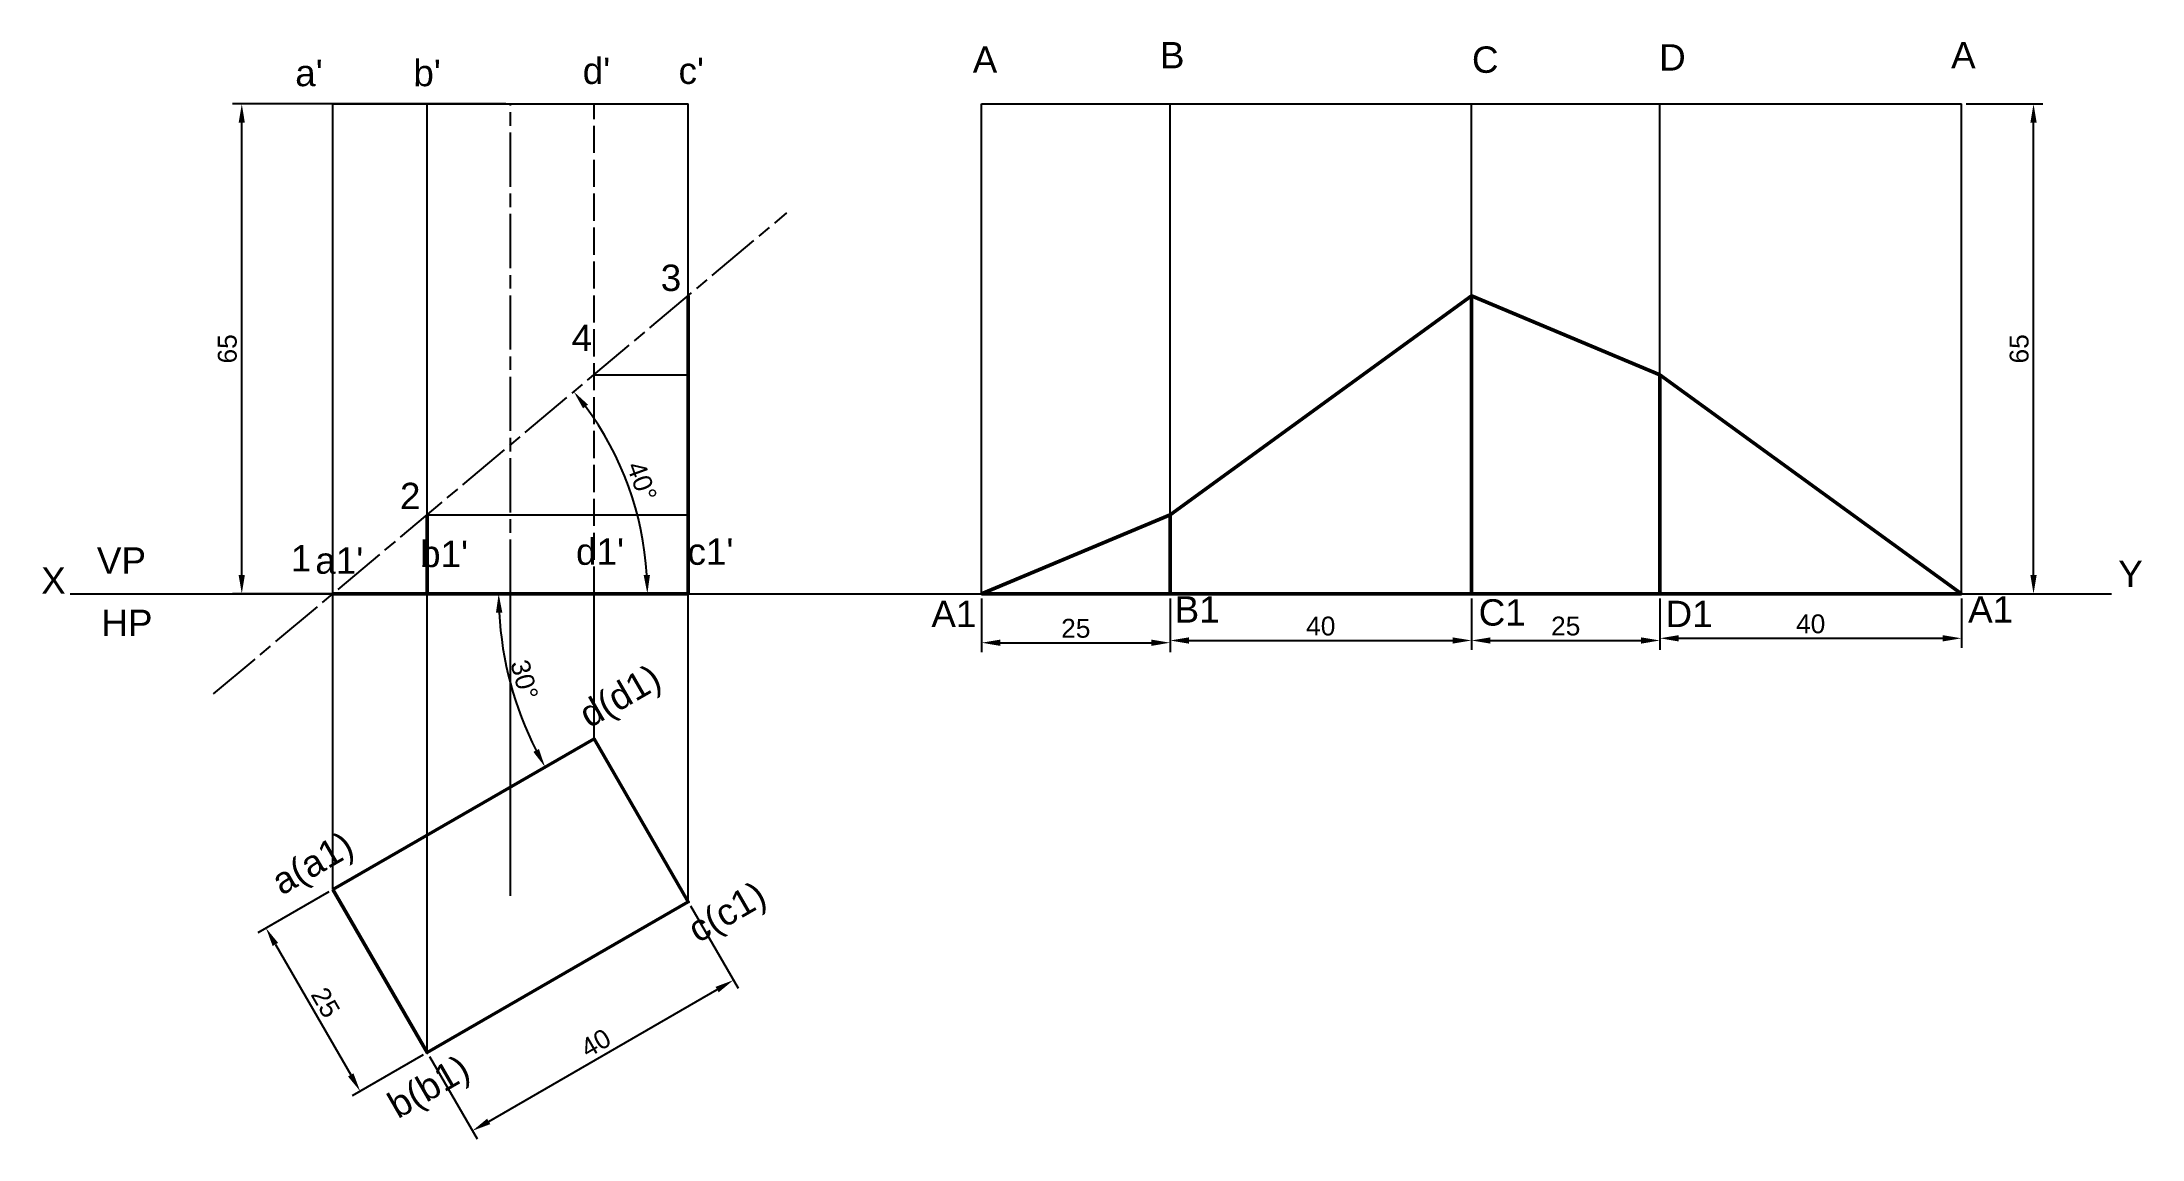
# Paper-space layout 'dl1' of a CAD drawing. Header units: millimetres. Extents: x 7 to 286, y 20 to 165.
import ezdxf

# ---------------------------------------------------------------- set-up
doc = ezdxf.new("R2010")
doc.units = ezdxf.units.MM
doc.linetypes.add('ACAD_ISO02W100', pattern=[15, 12, -3])
doc.linetypes.add('ACAD_ISO08W100', pattern=[36, 24, -3, 6, -3])
doc.styles.get("Standard").update_dxf_attribs({"font": 'arial.ttf'})
doc.dimstyles.new('ISO-25', dxfattribs={"dimtxt": 2.5, "dimasz": 2.5, "dimexe": 1.25, "dimexo": 0.625, "dimtad": 1, "dimtxsty": 'Standard', "dimcen": 2.5, "dimadec": 0, "dimazin": 0, "dimtfac": 1, "dimtmove": 0, "dimatfit": 3, "dimfxl": 1, "dimarcsym": 0})

# ---------------------------------------------------------------- blocks, each defined once
blk = doc.blocks.new('*D70')
at = {"color": 0, "lineweight": -2, "transparency": 16777216}
blk.add_arc((114.06, 92.16), 45.99, 183.1153, 206.8847, dxfattribs=at)
at = {"color": 0, "transparency": 16777216}
for points in [[(67.72, 89.65), (68.56, 89.67), (68.07, 92.16)], [(73.41, 71.56), (72.68, 71.17), (74.23, 69.17)]]:
    blk.add_solid(points, dxfattribs=at)
at = {"layer": 'Defpoints', "color": 0, "transparency": 16777216}
for p in [(11.22, 92.16), (282.07, 92.16), (68.77, 84.18), (80.73, 72.92), (46.09, 52.92)]:
    blk.add_point(p, dxfattribs=at)
at = {"color": 0, "transparency": 16777216, "insert": (71.48, 80.75), "char_height": 2.5, "attachment_point": 5, "rotation": 285}
blk.add_mtext('30°', dxfattribs=at)
blk = doc.blocks.new('*D71')
at = {"color": 0, "lineweight": -2, "transparency": 16777216}
for p, q in [((69.03, 157.16), (32.74, 157.16)), ((33.99, 94.66), (33.99, 154.66)), ((69.03, 92.16), (32.74, 92.16))]:
    blk.add_line(p, q, dxfattribs=at)
at = {"color": 0, "transparency": 16777216}
for points in [[(33.57, 154.66), (34.4, 154.66), (33.99, 157.16)], [(33.57, 94.66), (34.4, 94.66), (33.99, 92.16)]]:
    blk.add_solid(points, dxfattribs=at)
at = {"layer": 'Defpoints', "color": 0, "transparency": 16777216}
for p in [(33.99, 157.16), (69.66, 157.16), (69.66, 92.16)]:
    blk.add_point(p, dxfattribs=at)
at = {"color": 0, "transparency": 16777216, "insert": (32.08, 124.66), "char_height": 2.5, "attachment_point": 5, "rotation": 90}
blk.add_mtext('65', dxfattribs=at)
blk = doc.blocks.new('*D72')
at = {"color": 0, "lineweight": -2, "transparency": 16777216}
for p, q in [((45.55, 52.61), (36.12, 47.16)), ((38.45, 45.62), (48.45, 28.3)), ((58.05, 30.95), (48.62, 25.51))]:
    blk.add_line(p, q, dxfattribs=at)
at = {"color": 0, "transparency": 16777216}
for points in [[(38.81, 45.83), (38.09, 45.41), (37.2, 47.79)], [(48.81, 28.51), (48.09, 28.09), (49.7, 26.14)]]:
    blk.add_solid(points, dxfattribs=at)
at = {"layer": 'Defpoints', "color": 0, "transparency": 16777216}
for p in [(46.09, 52.92), (58.59, 31.27), (49.7, 26.14)]:
    blk.add_point(p, dxfattribs=at)
at = {"color": 0, "transparency": 16777216, "insert": (45.1, 37.91), "char_height": 2.5, "attachment_point": 5, "rotation": 300}
blk.add_mtext('25', dxfattribs=at)
blk = doc.blocks.new('*D73')
at = {"color": 0, "lineweight": -2, "transparency": 16777216}
for p, q in [((93.54, 50.73), (99.85, 39.8)), ((66.75, 22.13), (97.06, 39.63)), ((58.9, 30.73), (65.21, 19.8))]:
    blk.add_line(p, q, dxfattribs=at)
at = {"color": 0, "transparency": 16777216}
for points in [[(96.85, 39.99), (97.27, 39.27), (99.22, 40.88)], [(66.54, 22.49), (66.96, 21.77), (64.58, 20.88)]]:
    blk.add_solid(points, dxfattribs=at)
at = {"layer": 'Defpoints', "color": 0, "transparency": 16777216}
for p in [(93.23, 51.27), (99.22, 40.88), (58.59, 31.27)]:
    blk.add_point(p, dxfattribs=at)
at = {"color": 0, "transparency": 16777216, "insert": (80.95, 32.53), "char_height": 2.5, "attachment_point": 5, "rotation": 30}
blk.add_mtext('40', dxfattribs=at)
blk = doc.blocks.new('*D74')
at = {"color": 0, "lineweight": -2, "transparency": 16777216}
blk.add_arc((46.09, 92.16), 41.72, 3.4341, 36.5659, dxfattribs=at)
at = {"color": 0, "transparency": 16777216}
for points in [[(79.27, 116.76), (79.92, 117.27), (78.04, 118.98)], [(88.15, 94.67), (87.31, 94.65), (87.8, 92.16)]]:
    blk.add_solid(points, dxfattribs=at)
at = {"layer": 'Defpoints', "color": 0, "transparency": 16777216}
for p in [(106.32, 142.7), (86.68, 101.78), (11.22, 92.16), (282.07, 92.16), (30.24, 78.86)]:
    blk.add_point(p, dxfattribs=at)
at = {"color": 0, "transparency": 16777216, "insert": (87.07, 107.08), "char_height": 2.5, "attachment_point": 5, "rotation": 290}
blk.add_mtext('40°', dxfattribs=at)
blk = doc.blocks.new('*D75')
at = {"color": 0, "lineweight": -2, "transparency": 16777216}
for p, q in [((262.78, 157.16), (272.97, 157.16)), ((271.72, 94.66), (271.72, 154.66)), ((262.78, 92.16), (272.97, 92.16))]:
    blk.add_line(p, q, dxfattribs=at)
at = {"color": 0, "transparency": 16777216}
for points in [[(271.3, 154.66), (272.14, 154.66), (271.72, 157.16)], [(271.3, 94.66), (272.14, 94.66), (271.72, 92.16)]]:
    blk.add_solid(points, dxfattribs=at)
at = {"layer": 'Defpoints', "color": 0, "transparency": 16777216}
for p in [(262.15, 157.16), (271.72, 157.16), (262.15, 92.16)]:
    blk.add_point(p, dxfattribs=at)
at = {"color": 0, "transparency": 16777216, "insert": (269.82, 124.66), "char_height": 2.5, "attachment_point": 5, "rotation": 90}
blk.add_mtext('65', dxfattribs=at)
blk = doc.blocks.new('*D76')
at = {"color": 0, "lineweight": -2, "transparency": 16777216}
for p, q in [((132.15, 91.54), (132.15, 84.41)), ((157.15, 91.54), (157.15, 84.41)), ((134.65, 85.66), (154.65, 85.66))]:
    blk.add_line(p, q, dxfattribs=at)
at = {"color": 0, "transparency": 16777216}
for points in [[(134.65, 86.08), (134.65, 85.24), (132.15, 85.66)], [(154.65, 86.08), (154.65, 85.24), (157.15, 85.66)]]:
    blk.add_solid(points, dxfattribs=at)
at = {"layer": 'Defpoints', "color": 0, "transparency": 16777216}
for p in [(132.15, 92.16), (157.15, 92.16), (157.15, 85.66)]:
    blk.add_point(p, dxfattribs=at)
at = {"color": 0, "transparency": 16777216, "insert": (144.65, 87.56), "char_height": 2.5, "attachment_point": 5}
blk.add_mtext('25', dxfattribs=at)
blk = doc.blocks.new('*D77')
at = {"color": 0, "lineweight": -2, "transparency": 16777216}
for p, q in [((157.15, 91.54), (157.15, 84.71)), ((197.15, 91.54), (197.15, 84.71)), ((159.65, 85.96), (194.65, 85.96))]:
    blk.add_line(p, q, dxfattribs=at)
at = {"color": 0, "transparency": 16777216}
for points in [[(159.65, 86.37), (159.65, 85.54), (157.15, 85.96)], [(194.65, 86.37), (194.65, 85.54), (197.15, 85.96)]]:
    blk.add_solid(points, dxfattribs=at)
at = {"layer": 'Defpoints', "color": 0, "transparency": 16777216}
for p in [(157.15, 92.16), (197.15, 92.16), (197.15, 85.96)]:
    blk.add_point(p, dxfattribs=at)
at = {"color": 0, "transparency": 16777216, "insert": (177.15, 87.86), "char_height": 2.5, "attachment_point": 5}
blk.add_mtext('40', dxfattribs=at)
blk = doc.blocks.new('*D78')
at = {"color": 0, "lineweight": -2, "transparency": 16777216}
for p, q in [((197.15, 91.54), (197.15, 84.71)), ((222.15, 91.54), (222.15, 84.71)), ((199.65, 85.96), (219.65, 85.96))]:
    blk.add_line(p, q, dxfattribs=at)
at = {"color": 0, "transparency": 16777216}
for points in [[(199.65, 86.37), (199.65, 85.54), (197.15, 85.96)], [(219.65, 86.37), (219.65, 85.54), (222.15, 85.96)]]:
    blk.add_solid(points, dxfattribs=at)
at = {"layer": 'Defpoints', "color": 0, "transparency": 16777216}
for p in [(197.15, 92.16), (222.15, 92.16), (222.15, 85.96)]:
    blk.add_point(p, dxfattribs=at)
at = {"color": 0, "transparency": 16777216, "insert": (209.65, 87.86), "char_height": 2.5, "attachment_point": 5}
blk.add_mtext('25', dxfattribs=at)
blk = doc.blocks.new('*D79')
at = {"color": 0, "lineweight": -2, "transparency": 16777216}
for p, q in [((222.15, 91.54), (222.15, 85)), ((262.15, 91.54), (262.15, 85)), ((224.65, 86.25), (259.65, 86.25))]:
    blk.add_line(p, q, dxfattribs=at)
at = {"color": 0, "transparency": 16777216}
for points in [[(224.65, 86.67), (224.65, 85.83), (222.15, 86.25)], [(259.65, 86.67), (259.65, 85.83), (262.15, 86.25)]]:
    blk.add_solid(points, dxfattribs=at)
at = {"layer": 'Defpoints', "color": 0, "transparency": 16777216}
for p in [(222.15, 92.16), (262.15, 92.16), (262.15, 86.25)]:
    blk.add_point(p, dxfattribs=at)
at = {"color": 0, "transparency": 16777216, "insert": (242.15, 88.15), "char_height": 2.5, "attachment_point": 5}
blk.add_mtext('40', dxfattribs=at)

psp = doc.layouts.new('dl1')

# ---------------------------------------------------------------- linework, layer by layer
for p, q in [((46.087, 92.16), (46.087, 157.16)), ((46.087, 157.16), (93.228, 157.16)), ((58.587, 102.649), (58.587, 157.16)), ((93.228, 131.716), (93.228, 157.16)), ((132.155, 92.16), (132.155, 157.16)), ((132.155, 157.16), (262.155, 157.16)), ((157.155, 92.16), (157.155, 157.16)), ((197.155, 92.16), (197.155, 157.16)), ((222.155, 92.16), (222.155, 157.16)), ((262.155, 92.16), (262.155, 157.16)), ((80.728, 121.228), (93.228, 121.228)), ((58.587, 102.649), (93.228, 102.649)), ((11.217, 92.16), (282.071, 92.16)), ((46.087, 52.918), (46.087, 92.16)), ((58.587, 31.267), (58.587, 92.16)), ((69.657, 52.092), (69.657, 92.16)), ((80.728, 72.918), (80.728, 92.16)), ((93.228, 51.267), (93.228, 92.16))]:
    psp.add_line(p, q)
at = {"linetype": 'ACAD_ISO08W100', "ltscale": 0.3}
for p, q in [((69.657, 92.16), (69.657, 157.16)), ((30.235, 78.86), (106.321, 142.703))]:
    psp.add_line(p, q, dxfattribs=at)
at = {"linetype": 'ACAD_ISO02W100', "ltscale": 0.3}
psp.add_line((80.728, 92.16), (80.728, 157.16), dxfattribs=at)
at = {"lineweight": 50}
for p, q in [((93.228, 92.16), (93.228, 131.716)), ((157.155, 102.649), (197.155, 131.716)), ((197.155, 92.16), (197.155, 131.716)), ((197.155, 131.716), (222.155, 121.228)), ((222.155, 92.16), (222.155, 121.228)), ((222.155, 121.228), (262.155, 92.16)), ((58.587, 92.16), (58.587, 102.649)), ((132.155, 92.16), (157.155, 102.649)), ((157.155, 92.16), (157.155, 102.649)), ((46.087, 92.16), (93.228, 92.16)), ((132.155, 92.16), (157.155, 92.16)), ((157.155, 92.16), (197.155, 92.16)), ((197.155, 92.16), (222.155, 92.16)), ((222.155, 92.16), (262.155, 92.16))]:
    psp.add_line(p, q, dxfattribs=at)
psp.add_lwpolyline([(46.087, 52.918), (80.728, 72.918), (93.228, 51.267), (58.587, 31.267)], close=True, dxfattribs=at)

# ---------------------------------------------------------------- texts
for s, p in [('A', (130.972, 161.296)), ('B', (155.81, 161.887)), ('C', (197.207, 161.296)), ('D', (222.045, 161.592)), ('A', (260.781, 161.887)), ("a'", (41.082, 159.523)), ("b'", (56.754, 159.523)), ("d'", (79.226, 159.819)), ("c'", (91.941, 159.819)), ('3', (89.575, 132.342)), ('4', (77.748, 124.365)), ('2', (54.979, 103.388)), ('VP', (14.765, 94.819)), ('1', (40.491, 95.115)), ("a1'", (43.743, 94.819)), ("b1'", (57.641, 95.706)), ("d1'", (78.339, 96.001)), ("c1'", (93.124, 96.001)), ('X', (7.373, 92.16)), ('Y', (282.958, 93.047)), ('HP', (15.357, 86.547)), ('A1', (125.483, 87.737)), ('B1', (157.756, 88.327)), ('C1', (198.098, 87.934)), ('D1', (222.894, 87.737)), ('A1', (263.039, 88.327))]:
    psp.add_text(s, height=3.5).set_placement(p)
for s, p in [('d(d1)', (80.082, 74.251)), ('a(a1)', (39.287, 52.062)), ('c(c1)', (94.5, 45.73)), ('b(b1)', (54.699, 22.41))]:
    psp.add_text(s, height=3.5, rotation=30).set_placement(p)

# ---------------------------------------------------------------- dimensions: what is measured, and where the dimension line sits
for base, p1, p2, picture, middle in [((33.985, 157.16), (69.657, 92.16), (69.657, 157.16), '*D71', (32.084, 124.66)), ((271.721, 157.16), (262.155, 92.16), (262.155, 157.16), '*D75', (269.82, 124.66))]:
    dim = psp.add_linear_dim(base=base, p1=p1, p2=p2, angle=90, dimstyle='ISO-25')
    dim.commit()
    dim.dimension.update_dxf_attribs({"geometry": picture, "text_midpoint": middle})
for base, line2, picture, middle in [((86.679, 101.781), ((30.235, 78.86), (106.321, 142.703)), '*D74', (87.074, 107.079)), ((68.77, 84.175), ((46.087, 52.918), (80.728, 72.918)), '*D70', (71.476, 80.751))]:
    dim = psp.add_angular_dim_2l(base=base, line1=((11.217, 92.16), (282.071, 92.16)), line2=line2, dimstyle='ISO-25')
    dim.commit()
    dim.dimension.update_dxf_attribs({"geometry": picture, "text_midpoint": middle})
for base, p1, p2, picture, middle in [((157.155, 85.66), (132.155, 92.16), (157.155, 92.16), '*D76', (144.655, 87.562)), ((197.155, 85.956), (157.155, 92.16), (197.155, 92.16), '*D77', (177.155, 87.857)), ((222.155, 85.956), (197.155, 92.16), (222.155, 92.16), '*D78', (209.655, 87.857)), ((262.155, 86.251), (222.155, 92.16), (262.155, 92.16), '*D79', (242.155, 88.153))]:
    dim = psp.add_linear_dim(base=base, p1=p1, p2=p2, dimstyle='ISO-25')
    dim.commit()
    dim.dimension.update_dxf_attribs({"geometry": picture, "text_midpoint": middle})
for p1, p2, distance, picture, middle in [((46.087, 52.918), (58.587, 31.267), -10.259, '*D72', (45.099, 37.914)), ((58.587, 31.267), (93.228, 51.267), -11.995, '*D73', (80.954, 32.526))]:
    dim = psp.add_aligned_dim(p1=p1, p2=p2, distance=distance, dimstyle='ISO-25')
    dim.commit()
    dim.dimension.update_dxf_attribs({"geometry": picture, "text_midpoint": middle})

doc.saveas('drawing.dxf')
